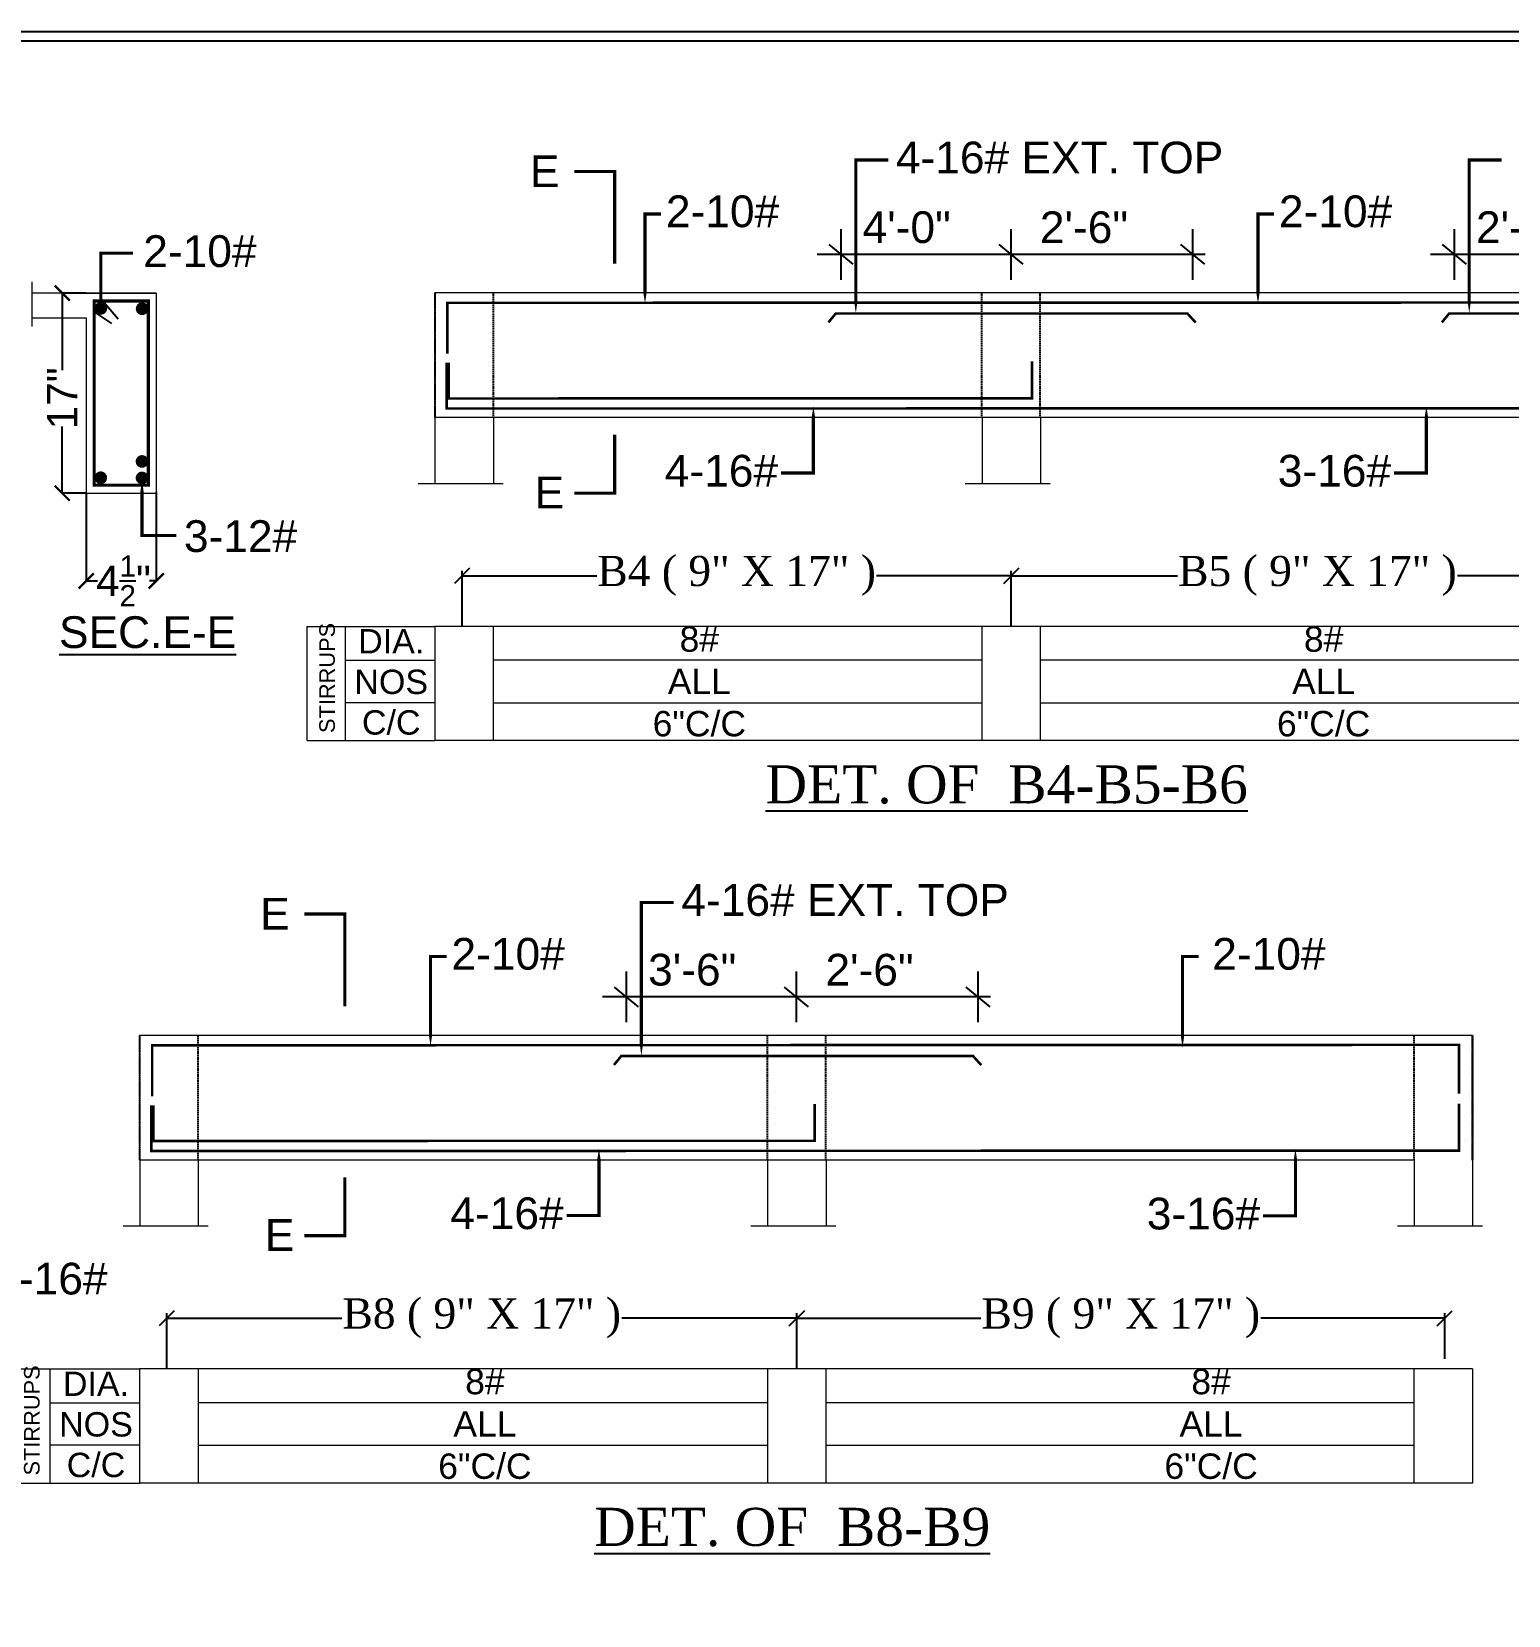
# Model space of a CAD drawing. Header units: millimetres. Extents: x 56222 to 120458, y -162468 to -121287.
# Drawn here: x 119746.2 to 120039.1, y -160135.3 to -159821.2 of the extents above; entities that cross this region are included whole.
import ezdxf

# ---------------------------------------------------------------- set-up
doc = ezdxf.new("R2010")
doc.units = ezdxf.units.MM
doc.header["$MEASUREMENT"] = 0
doc.header["$PDMODE"] = 35
doc.linetypes.add('DASHED2', pattern=[0.375, 0.25, -0.125])
doc.layers.get('Defpoints').update_dxf_attribs({"color": 220})
doc.layers.add('BASE', color=2, linetype='Continuous')
for name, color, linetype, lineweight in [('BM', 7, 'Continuous', 18), ('DIMENSION', 86, 'Continuous', 25), ('STEEL', 181, 'Continuous', 25), ('STR.TEXT.', 1, 'Continuous', 25), ('wall', 7, 'Continuous', 30)]:
    doc.layers.add(name, color=color, linetype=linetype, lineweight=lineweight)
doc.styles.add('Dime _ Feet only', font='arial.ttf', dxfattribs={"height": 0.23})
doc.styles.add('KIRAN', font='times.ttf')
doc.styles.add('S1', font='times.ttf', dxfattribs={"height": 6.5})
doc.styles.add('VINAY', font='swiss.ttf')
doc.linetypes.add('ZIGZAG', pattern='A,0.0001,-0.2,[131,ltypeshp.shx,S=0.2,R=0,X=-0.2,Y=0],-0.4,[131,ltypeshp.shx,S=0.2,R=180,X=0.2,Y=0],-0.2', length=0.8001)
doc.dimstyles.new('Dime _ Feet only', dxfattribs={"dimtxt": 0.23, "dimasz": 0.1, "dimexe": 0.1, "dimexo": 0.1, "dimgap": 0.06, "dimtad": 0, "dimlfac": 39.375, "dimrnd": 1, "dimzin": 1, "dimdsep": 46, "dimlunit": 4, "dimtxsty": 'Dime _ Feet only', "dimblk": 'ARCHTICK', "dimcen": 0, "dimdle": 0.1, "dimclrd": 256, "dimclre": 256, "dimazin": 0, "dimtfac": 1, "dimtofl": 0, "dimtmove": 0, "dimatfit": 3, "dimldrblk": 'ARCHTICK', "dimfxl": 4.5, "dimfrac": 1, "dimtolj": 1, "dimtzin": 0, "dimarcsym": 1})
doc.dimstyles.new('KIRAN', dxfattribs={"dimtxt": 4, "dimasz": 3, "dimexe": 1, "dimexo": 2, "dimgap": 1, "dimtad": 0, "dimdec": 1, "dimzin": 0, "dimdsep": 46, "dimlunit": 4, "dimtxsty": 'KIRAN', "dimblk": 'OBLIQUE', "dimcen": 6, "dimclrd": 11, "dimclre": 11, "dimclrt": 6, "dimadec": 0, "dimazin": 0, "dimtfac": 1, "dimtdec": 1, "dimtofl": 0, "dimtmove": 0, "dimatfit": 3, "dimfxl": 1, "dimtolj": 1, "dimtzin": 0, "dimarcsym": 0})

# ---------------------------------------------------------------- blocks, each defined once
blk = doc.blocks.new('_ArchTick')
at = {"color": 0, "linetype": 'ByBlock', "const_width": 0.15}
blk.add_lwpolyline([(-0.5, -0.5), (0.5, 0.5)], dxfattribs=at)
blk = doc.blocks.new('*D424')
at = {"layer": 'Defpoints', "color": 0, "transparency": 16777216}
for p in [(119757.05, -159873.08), (119752.28, -159912.75), (119757.05, -159912.75)]:
    blk.add_point(p, dxfattribs=at)
at = {"layer": 'DIMENSION', "lineweight": -2, "transparency": 16777216}
for p, q in [((119756.95, -159873.08), (119752.18, -159873.08)), ((119752.28, -159872.98), (119752.28, -159888.39)), ((119752.28, -159912.85), (119752.28, -159899.5)), ((119756.95, -159912.75), (119752.18, -159912.75))]:
    blk.add_line(p, q, dxfattribs=at)
at = {"layer": 'DIMENSION', "lineweight": -2, "transparency": 16777216, "xscale": 3, "yscale": 3, "zscale": 3}
for p, rotation in [((119752.28, -159873.08), 90), ((119752.28, -159912.75), 270)]:
    blk.add_blockref('_ArchTick', p, dxfattribs=dict(at, rotation=rotation))
at = {"layer": 'DIMENSION', "color": 0, "transparency": 16777216, "insert": (119752.28, -159893.94), "char_height": 0.23, "attachment_point": 5, "rotation": 90, "style": 'Dime _ Feet only'}
blk.add_mtext('\\A1;{\\H26.09x;17"}', dxfattribs=at)
blk = doc.blocks.new('*D425')
at = {"layer": 'Defpoints', "color": 0, "transparency": 16777216}
for p in [(119757.05, -159912.75), (119770.93, -159912.39), (119770.93, -159930.15)]:
    blk.add_point(p, dxfattribs=at)
at = {"layer": 'DIMENSION', "lineweight": -2, "transparency": 16777216}
for p, q in [((119757.05, -159912.85), (119757.05, -159930.25)), ((119770.93, -159912.49), (119770.93, -159930.25)), ((119756.95, -159930.15), (119759.28, -159930.15)), ((119771.03, -159930.15), (119769.6, -159930.15))]:
    blk.add_line(p, q, dxfattribs=at)
at = {"layer": 'DIMENSION', "lineweight": -2, "transparency": 16777216, "xscale": 3, "yscale": 3, "zscale": 3, "rotation": 180}
blk.add_blockref('_ArchTick', (119757.05, -159930.15), dxfattribs=at)
at = {"layer": 'DIMENSION', "lineweight": -2, "transparency": 16777216, "xscale": 3, "yscale": 3, "zscale": 3}
blk.add_blockref('_ArchTick', (119770.93, -159930.15), dxfattribs=at)
at = {"layer": 'DIMENSION', "color": 0, "transparency": 16777216, "insert": (119764.44, -159930.15), "char_height": 0.23, "attachment_point": 5, "style": 'Dime _ Feet only'}
blk.add_mtext('\\A1;{\\H26.09x;4\\H0.7x;\\S1/2;\\H1.42857x;"}', dxfattribs=at)
blk = doc.blocks.new('_Oblique')
at = {"layer": 'wall', "color": 0, "lineweight": -2}
blk.add_line((-0.5, -0.5), (0.5, 0.5), dxfattribs=at)
blk = doc.blocks.new('*D427')
at = {"layer": 'Defpoints', "color": 0, "transparency": 16777216}
for p in [(119940.55, -159929.15), (120062, -159939.17), (119940.55, -159941.1)]:
    blk.add_point(p, dxfattribs=at)
at = {"layer": 'STEEL', "color": 11, "lineweight": -2, "transparency": 16777216}
for p, q in [((119940.55, -159939.1), (119940.55, -159928.15)), ((119940.55, -159929.15), (119973.52, -159929.15)), ((120062, -159929.15), (120029.03, -159929.15)), ((120062, -159937.17), (120062, -159928.15))]:
    blk.add_line(p, q, dxfattribs=at)
at = {"layer": 'STEEL', "color": 11, "lineweight": -2, "transparency": 16777216, "xscale": 3, "yscale": 3, "zscale": 3, "rotation": 180}
blk.add_blockref('_Oblique', (119940.55, -159929.15), dxfattribs=at)
at = {"layer": 'STEEL', "color": 11, "lineweight": -2, "transparency": 16777216, "xscale": 3, "yscale": 3, "zscale": 3}
blk.add_blockref('_Oblique', (120062, -159929.15), dxfattribs=at)
at = {"layer": 'STEEL', "color": 6, "lineweight": 25, "transparency": 16777216, "insert": (120001.28, -159929.15), "char_height": 6, "attachment_point": 5, "style": 'KIRAN'}
blk.add_mtext('\\A1;{\\H0.9962x;B5 ( 9" X 17" ) }', dxfattribs=at)
blk = doc.blocks.new('*D428')
at = {"layer": 'Defpoints', "color": 0, "transparency": 16777216}
for p in [(119940.55, -159929.15), (119831.59, -159941.17), (119940.55, -159941.1)]:
    blk.add_point(p, dxfattribs=at)
at = {"layer": 'STEEL', "color": 11, "lineweight": -2, "transparency": 16777216}
for p, q in [((119831.59, -159939.17), (119831.59, -159928.15)), ((119831.59, -159929.15), (119858.31, -159929.15)), ((119940.55, -159929.15), (119913.83, -159929.15)), ((119940.55, -159939.1), (119940.55, -159928.15))]:
    blk.add_line(p, q, dxfattribs=at)
at = {"layer": 'STEEL', "color": 11, "lineweight": -2, "transparency": 16777216, "xscale": 3, "yscale": 3, "zscale": 3, "rotation": 180}
blk.add_blockref('_Oblique', (119831.59, -159929.15), dxfattribs=at)
at = {"layer": 'STEEL', "color": 11, "lineweight": -2, "transparency": 16777216, "xscale": 3, "yscale": 3, "zscale": 3}
blk.add_blockref('_Oblique', (119940.55, -159929.15), dxfattribs=at)
at = {"layer": 'STEEL', "color": 6, "lineweight": 25, "transparency": 16777216, "insert": (119886.07, -159929.15), "char_height": 6, "attachment_point": 5, "style": 'KIRAN'}
blk.add_mtext('\\A1;{\\H0.9962x;B4 ( 9\\H1x;" X 17" ) }', dxfattribs=at)
blk = doc.blocks.new('*D595')
at = {"layer": 'Defpoints', "color": 0, "transparency": 16777216}
for p in [(119898.01, -160076.41), (120026.52, -160086.44), (119898.01, -160088.37)]:
    blk.add_point(p, dxfattribs=at)
at = {"layer": 'STEEL', "color": 11, "lineweight": -2, "transparency": 16777216}
for p, q in [((119898.01, -160086.37), (119898.01, -160075.41)), ((120026.52, -160084.44), (120026.52, -160075.41)), ((119898.01, -160076.41), (119934.51, -160076.41)), ((120026.52, -160076.41), (119990.02, -160076.41))]:
    blk.add_line(p, q, dxfattribs=at)
at = {"layer": 'STEEL', "color": 11, "lineweight": -2, "transparency": 16777216, "xscale": 3, "yscale": 3, "zscale": 3, "rotation": 180}
blk.add_blockref('_Oblique', (119898.01, -160076.41), dxfattribs=at)
at = {"layer": 'STEEL', "color": 11, "lineweight": -2, "transparency": 16777216, "xscale": 3, "yscale": 3, "zscale": 3}
blk.add_blockref('_Oblique', (120026.52, -160076.41), dxfattribs=at)
at = {"layer": 'STEEL', "color": 6, "lineweight": 25, "transparency": 16777216, "insert": (119962.27, -160076.41), "char_height": 6, "attachment_point": 5, "style": 'KIRAN'}
blk.add_mtext('\\A1;{\\H0.9962x;B9 ( 9" X 17" ) }', dxfattribs=at)
blk = doc.blocks.new('*D592')
at = {"layer": 'Defpoints', "color": 0, "transparency": 16777216}
for p in [(119898.01, -160076.41), (119773.02, -160088.43), (119898.01, -160088.37)]:
    blk.add_point(p, dxfattribs=at)
at = {"layer": 'STEEL', "color": 11, "lineweight": -2, "transparency": 16777216}
for p, q in [((119773.02, -160086.43), (119773.02, -160075.41)), ((119898.01, -160086.37), (119898.01, -160075.41)), ((119773.02, -160076.41), (119807.76, -160076.41)), ((119898.01, -160076.41), (119863.27, -160076.41))]:
    blk.add_line(p, q, dxfattribs=at)
at = {"layer": 'STEEL', "color": 11, "lineweight": -2, "transparency": 16777216, "xscale": 3, "yscale": 3, "zscale": 3, "rotation": 180}
blk.add_blockref('_Oblique', (119773.02, -160076.41), dxfattribs=at)
at = {"layer": 'STEEL', "color": 11, "lineweight": -2, "transparency": 16777216, "xscale": 3, "yscale": 3, "zscale": 3}
blk.add_blockref('_Oblique', (119898.01, -160076.41), dxfattribs=at)
at = {"layer": 'STEEL', "color": 6, "lineweight": 25, "transparency": 16777216, "insert": (119835.51, -160076.41), "char_height": 6, "attachment_point": 5, "style": 'KIRAN'}
blk.add_mtext('\\A1;{\\H0.9962x;B8 ( 9" X 17" ) }', dxfattribs=at)

msp = doc.modelspace()

# ---------------------------------------------------------------- linework, layer by layer
for p, q in [((119906.78198, -159870.41871), (119906.78198, -159860.37632)), ((119940.49696, -159870.41871), (119940.49696, -159860.37632)), ((119976.52681, -159870.41871), (119976.52681, -159860.37632)), ((120028.46162, -159870.41871), (120028.46162, -159860.37632)), ((119909.16387, -159867.33438), (119904.40009, -159863.46065)), ((119942.87885, -159867.33438), (119938.11508, -159863.46065)), ((119978.9087, -159867.33438), (119974.14492, -159863.46065)), ((120030.84351, -159867.33438), (120026.07973, -159863.46065)), ((119978.97641, -159865.39751), (119902.01752, -159865.39751)), ((120100.65605, -159865.39751), (120023.69716, -159865.39751)), ((119760.27424, -159874.53967), (119763.36145, -159878.20757)), ((119758.48891, -159876.74385), (119762.07506, -159879.10115)), ((119864.24226, -160017.68216), (119864.24226, -160007.63977)), ((119897.95725, -160017.68216), (119897.95725, -160007.63977)), ((119933.9871, -160017.68216), (119933.9871, -160007.63977)), ((119936.43669, -160012.66096), (119859.47781, -160012.66096)), ((119866.62415, -160014.59782), (119861.86037, -160010.7241)), ((119900.33914, -160014.59782), (119895.57536, -160010.7241)), ((119936.36899, -160014.59782), (119931.60521, -160010.7241))]:
    msp.add_line(p, q)
for points in [[(119329.88808, -160497.80785), (120285.18627, -160497.80785), (120285.18627, -159821.22438), (119329.88808, -159821.22438)], [(119331.79998, -160495.89594), (120283.27437, -160495.89594), (120283.27437, -159823.13628), (119331.79998, -159823.13628)]]:
    msp.add_lwpolyline(points, close=True)
for points in [[(119909.70876, -159877.14393, 0, 1.88738, 0), (119909.70876, -159869.98329, 0.62913, 0.62913, 0), (119909.70876, -159846.68249, 0.62913, 0.62913, 0), (119916.13278, -159846.68249, 0.62913, 0.62913, 0)], [(120031.3884, -159877.14393, 0, 1.88738, 0), (120031.3884, -159869.98329, 0.62913, 0.62913, 0), (120031.3884, -159846.68249, 0.62913, 0.62913, 0), (120037.81242, -159846.68249, 0.62913, 0.62913, 0)], [(119867.88202, -159875.12066, 0, 1.88738, 0), (119867.88202, -159868.99506, 0.62913, 0.62913, 0), (119867.88202, -159857.39377, 0.62913, 0.62913, 0), (119871.09403, -159857.39377, 0.62913, 0.62913, 0)], [(119989.47862, -159875.12066, 0, 1.88738, 0), (119989.47862, -159868.99506, 0.62913, 0.62913, 0), (119989.47862, -159857.39377, 0.62913, 0.62913, 0), (119992.69063, -159857.39377, 0.62913, 0.62913, 0)], [(119759.94677, -159876.10129, 0, 1.88738, 0), (119759.94677, -159869.65224, 0.62913, 0.62913, 0), (119759.94677, -159865.16452, 0.62913, 0.62913, 0), (119766.31312, -159865.16452, 0.62913, 0.62913, 0)], [(119901.28921, -159895.43654, 0, 1.88738, 0), (119901.28921, -159901.88559, 0.62913, 0.62913, 0), (119901.28921, -159908.74509, 0.62913, 0.62913, 0), (119894.86519, -159908.74509, 0.62913, 0.62913, 0)], [(120022.88582, -159895.43654, 0, 1.88738, 0), (120022.88582, -159901.88559, 0.62913, 0.62913, 0), (120022.88582, -159908.74509, 0.62913, 0.62913, 0), (120016.4618, -159908.74509, 0.62913, 0.62913, 0)], [(119768.11175, -159910.21947, 0, 1.88738, 0), (119768.11175, -159916.66852, 0.62913, 0.62913, 0), (119768.11175, -159921.15624, 0.62913, 0.62913, 0), (119774.89113, -159921.15624, 0.62913, 0.62913, 0)], [(119867.16905, -160024.40738, 0, 1.88738, 0), (119867.16905, -160017.24673, 0.62913, 0.62913, 0), (119867.16905, -159993.94594, 0.62913, 0.62913, 0), (119873.59307, -159993.94594, 0.62913, 0.62913, 0)], [(119825.3423, -160022.38411, 0, 1.88738, 0), (119825.3423, -160016.25851, 0.62913, 0.62913, 0), (119825.3423, -160004.65722, 0.62913, 0.62913, 0), (119828.55431, -160004.65722, 0.62913, 0.62913, 0)], [(119974.51256, -160022.70756, 0, 1.88738, 0), (119974.51256, -160016.25851, 0.62913, 0.62913, 0), (119974.51256, -160004.65722, 0.62913, 0.62913, 0), (119977.72457, -160004.65722, 0.62913, 0.62913, 0)], [(119858.7495, -160042.69999, 0, 1.88738, 0), (119858.7495, -160049.14904, 0.62913, 0.62913, 0), (119858.7495, -160056.00854, 0.62913, 0.62913, 0), (119852.32548, -160056.00854, 0.62913, 0.62913, 0)], [(119996.91028, -160042.76716, 0, 1.88738, 0), (119996.91028, -160049.21621, 0.62913, 0.62913, 0), (119996.91028, -160056.07572, 0.62913, 0.62913, 0), (119990.48626, -160056.07572, 0.62913, 0.62913, 0)]]:
    msp.add_lwpolyline(points, format="xyseb")
at = {"const_width": 0.62913}
for points in [[(119853.84179, -159848.9535), (119861.8815, -159848.9535), (119861.8815, -159867.26035)], [(119853.84179, -159912.74505), (119861.8815, -159912.74505), (119861.8815, -159901.16966)], [(119800.30389, -159996.21695), (119808.3436, -159996.21695), (119808.3436, -160014.5238)], [(119800.30389, -160060.0085), (119808.3436, -160060.0085), (119808.3436, -160048.43311)]]:
    msp.add_lwpolyline(points, dxfattribs=at)
at = {"layer": 'BASE', "linetype": 'DASHED2'}
for p, q in [((119826.19035, -159873.02087), (119826.19035, -159897.76648)), ((119837.80975, -159897.76648), (119837.80975, -159873.02087)), ((119934.69736, -159897.76648), (119934.69736, -159873.02087)), ((119934.69736, -159897.76648), (119934.69736, -159873.02087)), ((119946.29657, -159897.76648), (119946.29657, -159873.02087)), ((119767.62407, -160020.28432), (119767.62407, -160045.02993)), ((119779.24348, -160045.02993), (119779.24348, -160020.28432)), ((119892.15765, -160045.02993), (119892.15765, -160020.28432)), ((119892.15765, -160045.02993), (119892.15765, -160020.28432)), ((119903.75685, -160045.02993), (119903.75685, -160020.28432)), ((120020.46128, -160045.02993), (120020.46128, -160020.28432)), ((120020.46128, -160045.02993), (120020.46128, -160020.28432)), ((120020.46128, -160045.02993), (120020.46128, -160020.28432)), ((120032.02001, -160020.28432), (120032.02001, -160045.02993)), ((120032.02001, -160045.02993), (120032.02001, -160020.28432)), ((120032.02001, -160020.28432), (120032.02001, -160045.02993)), ((120032.02001, -160045.02993), (120032.02001, -160020.28432)), ((120032.06048, -160045.02993), (120032.06048, -160020.28432)), ((120032.06048, -160045.02993), (120032.06048, -160020.28432)), ((120032.06048, -160045.02993), (120032.06048, -160020.28432))]:
    msp.add_line(p, q, dxfattribs=at)
at = {"layer": 'BASE', "linetype": 'DASHED2', "ltscale": 12}
for p, q in [((119826.19035, -159873.02087), (119826.19035, -159897.76648)), ((119826.19035, -159873.02087), (119826.19035, -159897.76648)), ((119826.19035, -159873.02087), (119826.19035, -159897.76648)), ((119826.19035, -159873.02087), (119826.19035, -159897.76648)), ((119767.62407, -160020.28432), (119767.62407, -160045.02993)), ((119767.62407, -160020.28432), (119767.62407, -160045.02993)), ((119767.62407, -160020.28432), (119767.62407, -160045.02993)), ((119767.62407, -160020.28432), (119767.62407, -160045.02993)), ((120032.02001, -160045.02993), (120032.02001, -160020.28432))]:
    msp.add_line(p, q, dxfattribs=at)
at = {"layer": 'BM', "linetype": 'ByBlock'}
for p, q in [((119746.25812, -159870.81737), (119746.25812, -159879.66864)), ((119770.92937, -159873.08346), (119746.25812, -159873.08346)), ((119757.05355, -159873.08346), (119770.92937, -159873.08346)), ((119770.92937, -159873.08346), (119770.92937, -159912.75172)), ((120176.52291, -159873.02087), (119826.19035, -159873.02087)), ((119826.19035, -159873.02087), (119826.19035, -159897.76648)), ((119826.19035, -159873.02087), (119826.19035, -159897.76648)), ((119826.19035, -159873.02087), (119826.19035, -159897.76648)), ((119826.19035, -159873.02087), (119826.19035, -159897.76648)), ((119826.19035, -159873.02087), (119826.19035, -159897.76648)), ((119826.19035, -159873.02087), (119826.19035, -159897.76648)), ((119826.19035, -159873.02087), (119826.19035, -159897.76648)), ((119826.19035, -159873.02087), (119826.19035, -159897.76648)), ((120164.96418, -159897.76648), (119826.19035, -159897.76648)), ((119826.23082, -159897.76648), (119826.23082, -159910.87872)), ((119837.83002, -159897.76648), (119837.83002, -159910.87872)), ((119934.67716, -159897.76648), (119934.69736, -159897.76648)), ((119934.73783, -159897.76648), (119934.73783, -159910.87872)), ((119946.33703, -159897.76648), (119946.33703, -159910.87872)), ((119757.05355, -159912.75436), (119770.92937, -159912.75436)), ((119800.81151, -159939.17215), (119826.19035, -159939.17215)), ((119800.81151, -159939.17215), (119800.81151, -159961.82068)), ((119808.38514, -159939.3766), (119808.38514, -159961.82068)), ((120176.52291, -159939.17215), (119826.19035, -159939.17215)), ((119826.19035, -159939.17215), (119826.19035, -159961.82067)), ((119826.19035, -159939.17215), (119826.19035, -159961.82067)), ((119826.19035, -159939.17215), (119826.19035, -159961.82067)), ((119826.19035, -159939.17215), (119826.19035, -159961.82067)), ((119837.78955, -159939.17215), (119837.78955, -159961.82067)), ((119934.69736, -159939.17215), (119934.69736, -159961.82067)), ((119934.69736, -159939.17215), (119934.69736, -159961.82067)), ((119934.69736, -159939.17215), (119934.69736, -159961.82067)), ((119946.29657, -159939.17215), (119946.29657, -159961.82067)), ((119808.38514, -159945.89714), (119826.19035, -159945.89714)), ((119826.19035, -159945.89714), (119826.19035, -159945.89713)), ((119934.69736, -159945.89714), (119837.78955, -159945.89714)), ((120056.377, -159945.89714), (119946.29657, -159945.89714)), ((119826.19035, -159954.31003), (119808.38514, -159954.31003)), ((119826.19035, -159954.31003), (119826.19035, -159954.31003)), ((119837.78955, -159954.31003), (119934.69736, -159954.31003)), ((119946.29657, -159954.31003), (120056.377, -159954.31003)), ((119800.81151, -159961.82068), (119826.19035, -159961.82068)), ((120176.52291, -159961.82067), (119826.19035, -159961.82067)), ((120032.02001, -160020.28432), (119767.62407, -160020.28432)), ((119767.62407, -160020.28432), (119767.62407, -160045.02993)), ((119767.62407, -160020.28432), (119767.62407, -160045.02993)), ((119767.62407, -160020.28432), (119767.62407, -160045.02993)), ((119767.62407, -160020.28432), (119767.62407, -160045.02993)), ((119767.62407, -160020.28432), (119767.62407, -160045.02993)), ((119767.62407, -160020.28432), (119767.62407, -160045.02993)), ((119767.62407, -160020.28432), (119767.62407, -160045.02993)), ((119767.62407, -160020.28432), (119767.62407, -160045.02993)), ((120032.02001, -160020.28432), (120032.02001, -160045.02993)), ((120020.46128, -160045.02993), (119767.62407, -160045.02993)), ((119767.66454, -160045.02993), (119767.66454, -160058.14217)), ((119779.26374, -160045.02993), (119779.26374, -160058.14217)), ((119892.13745, -160045.02993), (119892.15765, -160045.02993)), ((119892.19812, -160045.02993), (119892.19812, -160058.14217)), ((119903.79732, -160045.02993), (119903.79732, -160058.14217)), ((120020.46128, -160045.02993), (120020.46128, -160058.14217)), ((120032.02001, -160045.02993), (120032.06048, -160045.02993)), ((120032.06048, -160045.02993), (120032.06048, -160058.14217)), ((119742.24523, -160086.4356), (119767.62407, -160086.4356)), ((119749.81886, -160086.64005), (119749.81886, -160109.08412)), ((120032.02001, -160086.4356), (119767.62407, -160086.4356)), ((119767.62407, -160086.4356), (119767.62407, -160109.08412)), ((119767.62407, -160086.4356), (119767.62407, -160109.08412)), ((119767.62407, -160086.4356), (119767.62407, -160109.08412)), ((119767.62407, -160086.4356), (119767.62407, -160109.08412)), ((119779.22327, -160086.4356), (119779.22327, -160109.08412)), ((119892.15765, -160086.4356), (119892.15765, -160109.08412)), ((119892.15765, -160086.4356), (119892.15765, -160109.08412)), ((119892.15765, -160086.4356), (119892.15765, -160109.08412)), ((119903.75685, -160086.4356), (119903.75685, -160109.08412)), ((120020.42081, -160086.4356), (120020.42081, -160109.08412)), ((120032.02001, -160086.4356), (120032.02001, -160109.08412)), ((120032.02001, -160086.4356), (120032.02001, -160109.08412)), ((120032.02001, -160086.4356), (120032.02001, -160109.08412)), ((120032.02001, -160086.4356), (120032.02001, -160109.08412)), ((120032.02001, -160086.4356), (120032.02001, -160109.08412)), ((120032.02001, -160086.4356), (120032.02001, -160109.08412)), ((120032.02001, -160086.4356), (120032.02001, -160109.08412)), ((120032.02001, -160086.4356), (120032.02001, -160109.08412)), ((120032.02001, -160086.4356), (120032.02001, -160109.08412)), ((120032.02001, -160086.4356), (120032.02001, -160109.08412)), ((120032.02001, -160086.4356), (120032.02001, -160109.08412)), ((120032.02001, -160086.4356), (120032.02001, -160109.08412)), ((120032.02001, -160086.4356), (120032.02001, -160109.08412)), ((120032.02001, -160086.4356), (120032.02001, -160109.08412)), ((120032.02001, -160086.4356), (120032.02001, -160109.08412)), ((120032.02001, -160086.4356), (120032.02001, -160109.08412)), ((120032.02001, -160086.4356), (120032.02001, -160109.08412)), ((120032.02001, -160086.4356), (120032.02001, -160109.08412)), ((120032.02001, -160086.4356), (120032.02001, -160109.08412)), ((120032.02001, -160086.4356), (120032.02001, -160109.08412)), ((120032.02001, -160086.4356), (120032.02001, -160109.08412)), ((120032.02001, -160086.4356), (120032.02001, -160109.08412)), ((120032.02001, -160086.4356), (120032.02001, -160109.08412)), ((120032.02001, -160086.4356), (120032.02001, -160109.08412)), ((120032.02001, -160086.4356), (120032.02001, -160109.08412)), ((120032.02001, -160086.4356), (120032.02001, -160109.08412)), ((120032.02001, -160086.4356), (120032.02001, -160109.08412)), ((120032.02001, -160086.4356), (120032.02001, -160109.08412)), ((120032.02001, -160086.4356), (120032.02001, -160109.08412)), ((120032.02001, -160086.4356), (120032.02001, -160109.08412)), ((120032.02001, -160086.4356), (120032.02001, -160109.08412)), ((120032.02001, -160086.4356), (120032.02001, -160109.08412)), ((120032.02001, -160086.4356), (120032.02001, -160109.08412)), ((120032.02001, -160086.4356), (120032.02001, -160109.08412)), ((120032.02001, -160086.4356), (120032.02001, -160109.08412)), ((120032.02001, -160086.4356), (120032.02001, -160109.08412)), ((120032.02001, -160086.4356), (120032.02001, -160109.08412)), ((120032.02001, -160086.4356), (120032.02001, -160109.08412)), ((120032.02001, -160086.4356), (120032.02001, -160109.08412)), ((120032.02001, -160086.4356), (120032.02001, -160109.08412)), ((120032.02001, -160086.4356), (120032.02001, -160109.08412)), ((120032.02001, -160086.4356), (120032.02001, -160109.08412)), ((120032.02001, -160086.4356), (120032.02001, -160109.08412)), ((120032.02001, -160086.4356), (120032.02001, -160109.08412)), ((120032.02001, -160086.4356), (120032.02001, -160109.08412)), ((120032.02001, -160086.4356), (120032.02001, -160109.08412)), ((120032.02001, -160086.4356), (120032.02001, -160109.08412)), ((120032.02001, -160086.4356), (120032.02001, -160109.08412)), ((120032.02001, -160086.4356), (120032.02001, -160109.08412)), ((120032.02001, -160086.4356), (120032.02001, -160109.08412)), ((120032.02001, -160086.4356), (120032.02001, -160109.08412)), ((120032.02001, -160086.4356), (120032.02001, -160109.08412)), ((120032.02001, -160086.4356), (120032.02001, -160109.08412)), ((120032.02001, -160086.4356), (120032.02001, -160109.08412)), ((120032.02001, -160086.4356), (120032.02001, -160109.08412)), ((120032.02001, -160086.4356), (120032.02001, -160109.08412)), ((120032.02001, -160086.4356), (120032.02001, -160109.08412)), ((120032.02001, -160086.4356), (120032.02001, -160109.08412)), ((120032.02001, -160086.4356), (120032.02001, -160109.08412)), ((120032.02001, -160086.4356), (120032.02001, -160109.08412)), ((120032.02001, -160086.4356), (120032.02001, -160109.08412)), ((120032.02001, -160086.4356), (120032.02001, -160109.08412)), ((120032.02001, -160086.4356), (120032.02001, -160109.08412)), ((120032.02001, -160086.4356), (120032.02001, -160109.08412)), ((120032.02001, -160086.4356), (120032.02001, -160109.08412)), ((120032.02001, -160086.4356), (120032.02001, -160109.08412)), ((120032.02001, -160086.4356), (120032.02001, -160109.08412)), ((120032.02001, -160086.4356), (120032.02001, -160109.08412)), ((120032.02001, -160086.4356), (120032.02001, -160109.08412)), ((120032.02001, -160086.4356), (120032.02001, -160109.08412)), ((120032.02001, -160086.4356), (120032.02001, -160109.08412)), ((120032.02001, -160086.4356), (120032.02001, -160109.08412)), ((120032.02001, -160086.4356), (120032.02001, -160109.08412)), ((120032.02001, -160086.4356), (120032.02001, -160109.08412)), ((120032.02001, -160086.4356), (120032.02001, -160109.08412)), ((120032.02001, -160086.4356), (120032.02001, -160109.08412)), ((120032.02001, -160086.4356), (120032.02001, -160109.08412)), ((120032.02001, -160086.4356), (120032.02001, -160109.08412)), ((119749.81886, -160093.16059), (119767.62407, -160093.16059)), ((119767.62407, -160093.16058), (119767.62407, -160093.16058)), ((119892.15765, -160093.16058), (119779.22327, -160093.16058)), ((120020.42081, -160093.16058), (119903.75685, -160093.16058)), ((120032.02001, -160093.16058), (120032.02001, -160093.16058)), ((119767.62407, -160101.57348), (119749.81886, -160101.57348)), ((119767.62407, -160101.57348), (119767.62407, -160101.57348)), ((119779.22327, -160101.57348), (119892.15765, -160101.57348)), ((119903.75685, -160101.57348), (120020.42081, -160101.57348)), ((120032.02001, -160101.57348), (120032.02001, -160101.57348)), ((119742.24523, -160109.08412), (119767.62407, -160109.08412)), ((120032.02001, -160109.08412), (119767.62407, -160109.08412))]:
    msp.add_line(p, q, dxfattribs=at)
at = {"layer": 'BM', "linetype": 'ZIGZAG', "ltscale": 3}
for p, q in [((119839.78139, -159910.87872), (119822.91605, -159910.87872)), ((119948.28841, -159910.87872), (119931.42307, -159910.87872)), ((119781.21512, -160058.14217), (119764.34977, -160058.14217)), ((119905.7487, -160058.14217), (119888.88335, -160058.14217)), ((120034.01185, -160058.14217), (120017.14651, -160058.14217))]:
    msp.add_line(p, q, dxfattribs=at)
at = {"layer": 'BM'}
for q in [(120032.02001, -160109.08412), (120032.02001, -160109.08412), (120032.02001, -160109.08412), (120032.02001, -160109.08412), (120032.02001, -160109.08412), (120032.02001, -160109.08412), (120032.02001, -160108.24843), (120032.02001, -160109.08412), (120032.02001, -160109.08412), (120032.02001, -160109.08412), (120032.02001, -160109.08412), (120032.02001, -160109.08412), (120032.02001, -160109.08412), (120032.02001, -160108.24843)]:
    msp.add_line((120032.02001, -160086.4356), q, dxfattribs=at)
at = {"layer": 'BM', "linetype": 'ByBlock'}
msp.add_lwpolyline([(119746.25812, -159878.00894), (119757.05355, -159878.00894), (119757.05355, -159912.75172)], dxfattribs=at)
at = {"layer": 'STEEL'}
for points, const_width in [([(119758.62637, -159874.65628), (119769.35656, -159874.65628), (119769.35656, -159911.1789), (119758.62637, -159911.1789), (119758.62637, -159874.65628)], 0.62913), ([(120173.84787, -159884.60596), (120173.84787, -159874.90825), (119828.68786, -159875.0025), (119828.68786, -159885.11663)], 0.5033), ([(119977.1342, -159878.92709), (119975.47342, -159877.11119), (119905.72859, -159877.11119), (119904.27529, -159878.89314)], 0.5033), ([(120098.81384, -159878.92709), (120097.15306, -159877.11119), (120027.40823, -159877.11119), (120025.95493, -159878.89314)], 0.5033), ([(120173.84787, -159886.55606), (120173.84787, -159895.8791), (119828.53294, -159895.97335), (119828.53294, -159886.89633)], 0.5033), ([(119944.64665, -159886.60835), (119944.64665, -159893.9319), (119828.94588, -159893.97285), (119828.94588, -159886.89633)], 0.5033), ([(120029.34496, -160031.86941), (120029.34496, -160022.1717), (119770.12158, -160022.26595), (119770.12158, -160032.38008)], 0.5033), ([(119934.59449, -160026.19054), (119932.93371, -160024.37463), (119863.18887, -160024.37463), (119861.73557, -160026.15659)], 0.5033), ([(120029.34496, -160033.8195), (120029.34496, -160043.14255), (119769.96666, -160043.2368), (119769.96666, -160034.15978)], 0.5033), ([(119901.54528, -160033.8718), (119901.54528, -160041.19534), (119770.37961, -160041.2363), (119770.37961, -160034.15978)], 0.5033)]:
    msp.add_lwpolyline(points, dxfattribs=dict(at, const_width=const_width))
at = {"layer": 'STEEL', "const_width": 1.25825}
for points in [[(119759.31764, -159876.10129, 1), (119760.57589, -159876.10129, 1)], [(119767.51085, -159876.17336, 1), (119768.76911, -159876.17336, 1)], [(119767.48795, -159906.46783, -1), (119768.74621, -159906.46783, -1)], [(119759.29474, -159909.6987, -1), (119760.55299, -159909.6987, -1)], [(119767.48795, -159909.73626, -1), (119768.74621, -159909.73626, -1)]]:
    msp.add_lwpolyline(points, format="xyb", close=True, dxfattribs=at)

# ---------------------------------------------------------------- texts
at = {"layer": 'STR.TEXT.', "style": 'VINAY'}
for p in [(119806.36381, -159960.32008), (119747.79753, -160107.58352)]:
    msp.add_text('STIRRUPS', height=3.092278, rotation=90, dxfattribs=at).set_placement(p)
at = {"layer": 'STR.TEXT.'}
for s, insert, char_height, width, attachment_point, style in [('4-16# EXT. TOP', (119917.64596, -159843.0321), 6.291256, 71.2327464, 1, 'VINAY'), ('E', (119850.94064, -159845.75255), 6.29126, 71.2327464, 3, 'VINAY'), ('2-10#', (119872.03889, -159853.70679), 6.291256, 78.6713865, 1, 'VINAY'), ('2-10#', (119993.6355, -159853.70679), 6.291256, 78.6713865, 1, 'VINAY'), ('4\'-0"', (119928.54192, -159856.85279), 6.291256, 71.2327464, 3, 'VINAY'), ('2\'-6"', (119963.71751, -159856.85955), 6.291256, 71.2327464, 3, 'VINAY'), ('2\'-6"', (120050.22156, -159856.85279), 6.291256, 71.2327464, 3, 'VINAY'), ('2-10#', (119768.36119, -159861.59993), 6.291256, 64.9682409, 1, 'VINAY'), ('4-16#', (119894.28281, -159905.15881), 6.291256, 96.2309059, 3, 'VINAY'), ('3-16#', (120015.87941, -159905.15881), 6.291256, 96.2309059, 3, 'VINAY'), ('E', (119851.86597, -159909.47676), 6.29126, 71.2327464, 3, 'VINAY'), ('3-12#', (119776.42894, -159918.12316), 6.291256, 86.2327464, 1, 'VINAY'), ('{\\LSEC.E-E}', (119751.64656, -159937.17099), 6.291256, 63.0052511, 1, 'VINAY'), ('DIA.\\PNOS\\PC/C', (119817.54817, -159939.70156), 4.831685, 68.3834365, 2, 'VINAY'), ('8#\\PALL\\P6"C/C', (119878.66397, -159939.17215), 5.033005, 133.1236989, 2, 'VINAY'), ('8#\\PALL\\P6"C/C', (120002.5046, -159939.17215), 5.033005, 133.1236989, 2, 'VINAY'), ('{\\LDET. OF  B4-B5-B6}', (119939.63682, -159966.72566), 7.5495072, 167.0448437, 2, 'S1'), ('4-16# EXT. TOP', (119875.10624, -159990.29555), 6.291256, 71.2327464, 1, 'VINAY'), ('E', (119797.40274, -159993.016), 6.29126, 71.2327464, 3, 'VINAY'), ('2-10#', (119829.49918, -160000.97024), 6.291256, 78.6713865, 1, 'VINAY'), ('2-10#', (119980.41218, -160000.97024), 6.291256, 78.7327464, 1, 'VINAY'), ('3\'-6"', (119886.00221, -160004.11624), 6.291256, 71.2327464, 3, 'VINAY'), ('2\'-6"', (119921.17779, -160004.123), 6.291256, 71.2327464, 3, 'VINAY'), ('4-16#', (119851.74309, -160052.42226), 6.291256, 96.2309059, 3, 'VINAY'), ('3-16#', (119989.90387, -160052.48943), 6.291256, 86.2327464, 3, 'VINAY'), ('E', (119798.32807, -160056.74021), 6.29126, 71.2327464, 3, 'VINAY'), ('4-16#', (119738.81075, -160065.38661), 6.291256, 86.2327464, 1, 'VINAY'), ('DIA.\\PNOS\\PC/C', (119758.98189, -160086.96501), 4.831685, 68.3834365, 2, 'VINAY'), ('8#\\PALL\\P6"C/C', (119836.12425, -160086.4356), 5.033005, 133.1236989, 2, 'VINAY'), ('8#\\PALL\\P6"C/C', (119980.17734, -160086.4356), 5.033005, 125.0487853, 2, 'VINAY')]:
    msp.add_mtext(s, dxfattribs=dict(at, insert=insert, char_height=char_height, width=width, attachment_point=attachment_point, style=style))
at = {"layer": 'STR.TEXT.', "insert": (119897.0971, -160113.98911), "char_height": 7.5495072, "attachment_point": 2, "style": 'S1'}
msp.add_mtext('{\\LDET. OF  B8-B9}', dxfattribs=at)

# ---------------------------------------------------------------- dimensions: what is measured, and where the dimension line sits
at = {"layer": 'DIMENSION'}
dim = msp.add_linear_dim(base=(119752.27791, -159912.75172), p1=(119757.05355, -159873.08346), p2=(119757.05355, -159912.75172), angle=90, text='{\\H26.09x;17"}', dimstyle='Dime _ Feet only', override={"dimtxt": 3, "dimasz": 3, "dimpost": '\\X'}, dxfattribs=at)
dim.commit()
dim.dimension.update_dxf_attribs({"geometry": '*D424', "text_midpoint": (119752.27791, -159893.94365), "dimtype": 160})
dim = msp.add_linear_dim(base=(119770.92937, -159930.15308), p1=(119757.05355, -159912.75436), p2=(119770.92937, -159912.39215), text='{\\H26.09x;4\\H0.7x;\\S1/2;\\H1.42857x;"}', dimstyle='Dime _ Feet only', override={"dimtxt": 3, "dimasz": 3, "dimpost": '\\X'}, dxfattribs=at)
dim.commit()
dim.dimension.update_dxf_attribs({"geometry": '*D425', "text_midpoint": (119764.44106, -159930.15308), "dimtype": 160})
at = {"layer": 'STEEL', "lineweight": 25}
for base, p1, p2, text, picture, middle in [((119940.54721, -159929.14979), (119831.58788, -159941.16991), (119940.54721, -159941.10306), '{\\H0.9962x;B4 ( 9\\H1x;" X 17" ) }', '*D428', (119886.06754, -159929.14979)), ((119898.0075, -160076.41323), (119773.0216, -160088.43335), (119898.0075, -160088.36651), '{\\H0.9962x;B8 ( 9" X 17" ) }', '*D592', (119835.51455, -160076.41323))]:
    dim = msp.add_linear_dim(base=base, p1=p1, p2=p2, text=text, dimstyle='KIRAN', override={"dimtxt": 6}, dxfattribs=at)
    dim.commit()
    dim.dimension.update_dxf_attribs({"geometry": picture, "text_midpoint": middle})
for base, p1, p2, text, picture, middle in [((119940.54721, -159929.14979), (120062.00369, -159939.17215), (119940.54721, -159941.10306), '{\\H0.9962x;B5 ( 9" X 17" ) }', '*D427', (120001.27545, -159929.14979)), ((119898.0075, -160076.41323), (120026.52263, -160086.4356), (119898.0075, -160088.36651), '{\\H0.9962x;B9 ( 9" X 17" ) }', '*D595', (119962.26507, -160076.41323))]:
    dim = msp.add_linear_dim(base=base, p1=p1, p2=p2, angle=180, text=text, dimstyle='KIRAN', override={"dimtxt": 6}, dxfattribs=at)
    dim.commit()
    dim.dimension.update_dxf_attribs({"geometry": picture, "text_midpoint": middle})

doc.saveas('drawing.dxf')
